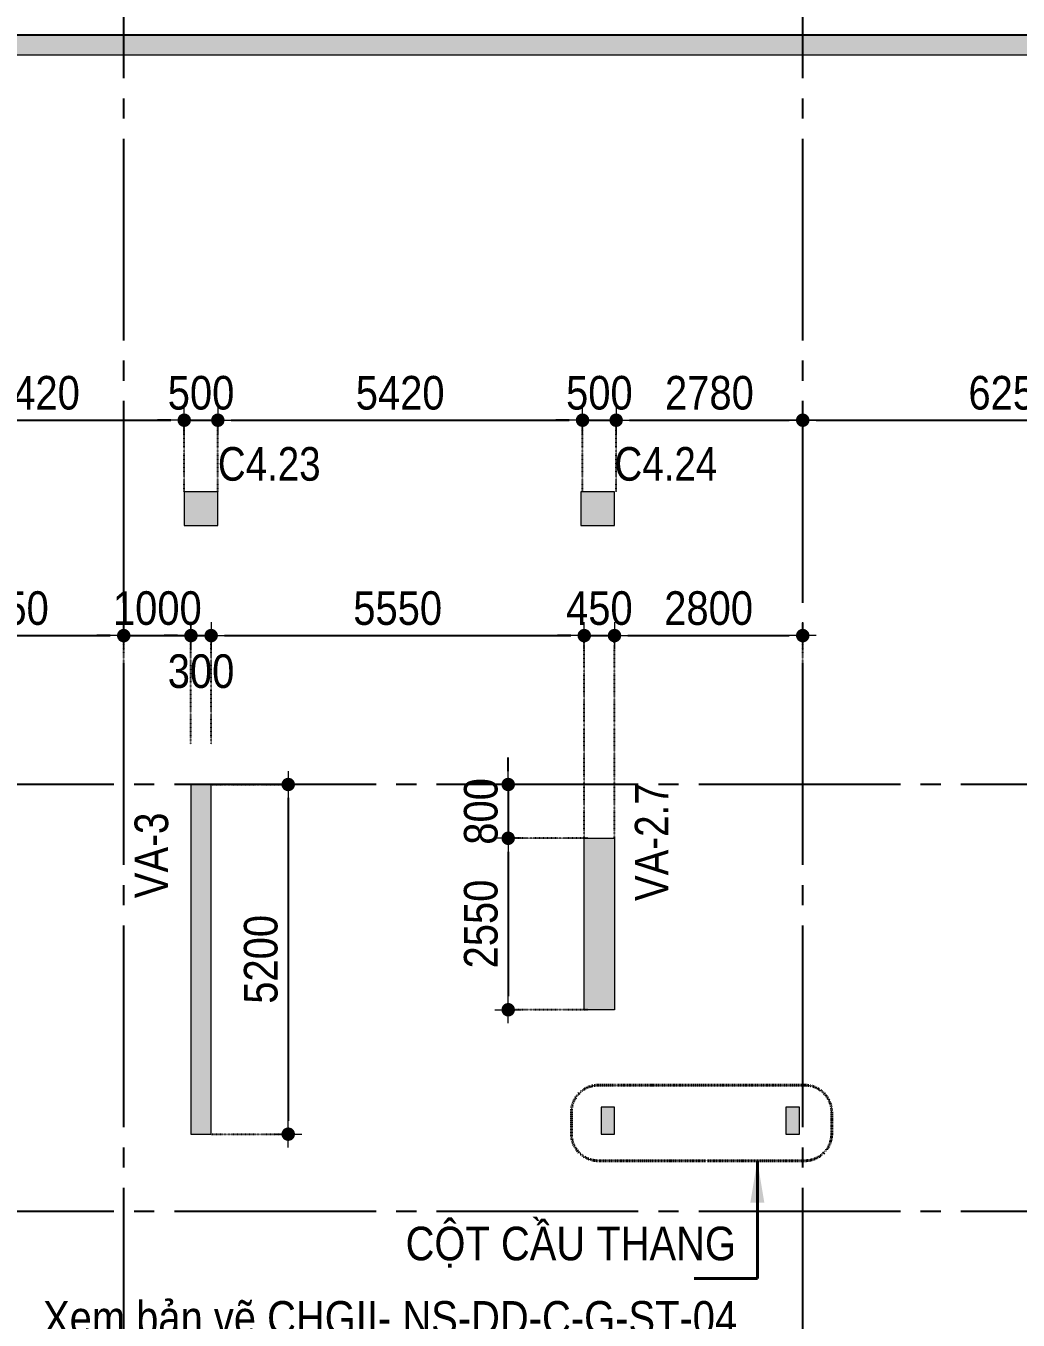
# Model space of a CAD drawing. Header units: millimetres. Extents: x -3973692 to -2843767, y 592734 to 838475.
# Drawn here: x -3705400 to -3690641, y 754266 to 773512 of the extents above; entities that cross this region are included whole.
import ezdxf
from ezdxf.enums import TextEntityAlignment as Align

# ---------------------------------------------------------------- set-up
doc = ezdxf.new("R2010")
doc.units = ezdxf.units.MM
doc.header["$MEASUREMENT"] = 0
doc.header["$PDMODE"] = 3
doc.header["$PDSIZE"] = -20
for name, pattern in [('CHG_XX_Cot_Ham 1$0$MB_Luoi truc$0$HTT Hidden 21', [3, 2, -1]), ('CHG_XX_Luoi truc$0$MB_Luoi truc$0$Center101', [13, 10, -1, 1, -1]), ('DIVIDE2', [15.875, 6.35, -3.175, 0, -3.175, 0, -3.175]), ('HIDDEN5', [2.8375, 1.25, -1.5875])]:
    doc.linetypes.add(name, pattern=pattern)
doc.layers.get('0').update_dxf_attribs({"lineweight": 9})
doc.layers.get('Defpoints').update_dxf_attribs({"color": 10, "lineweight": 0})
for name, color, linetype, lineweight in [("'S_General_Dim_1", 1, 'Continuous', 18), ("'S_General_Divide_3 Intermediate", 3, 'DIVIDE2', 40), ("'S_General_Text_2_Normal", 2, 'Continuous', 25), ('CHG_XX_Cot_Ham 1$0$Ap0302_PC', 150, 'Continuous', 9), ('CHG_XX_Cot_Ham 1$0$Ap0302_PC @ 1', 150, 'Continuous', 9), ('CHG_XX_Cot_Ham 1$0$Ap0302_PC @ 150 VP1', 150, 'Continuous', 9), ('CHG_XX_Cot_Ham 1$0$Ap0302_PC @ 150 VP2', 150, 'Continuous', 9), ('CHG_XX_Cot_Ham 1$0$Ap0302_PC @ 150 VP3', 150, 'Continuous', 9), ('CHG_XX_Cot_Ham 1$0$Ap0302_PC @ 150 VP4', 150, 'Continuous', 9), ('CHG_XX_Cot_Ham 1$0$Ap0302_PC @ 150 VP5', 150, 'Continuous', 9), ('CHG_XX_Cot_Ham 1$0$Ap0302_PC @ 150 VP6', 150, 'Continuous', 9), ('CHG_XX_Cot_Ham 1$0$Ap0302_PC @ 150 VP7', 150, 'Continuous', 9), ('CHG_XX_Cot_Ham 1$0$Ap0302_PC @ 150 VP8', 150, 'Continuous', 9), ('CHG_XX_Cot_Ham 1$0$Ap0302_PC @ 150 VP9', 150, 'Continuous', 9), ('CHG_XX_Cot_Ham 1$0$Ap0302_PC @ 150 VPModel', 150, 'Continuous', 9), ('CHG_XX_Cot_Ham 1$0$Ap0311_H', 8, 'Continuous', 15), ('CHG_XX_Cot_Ham 1$0$KTV', 47, 'Continuous', 9), ('CHG_XX_Cot_Ham 1$0$S_Concrete_Cont_2 Normal', 2, 'Continuous', 13), ('TEXT', 7, 'Continuous', 15)]:
    doc.layers.add(name, color=color, linetype=linetype, lineweight=lineweight)
for name, color, linetype in [('CHG_XX_Cot_Ham 1$0$MB_Cot ham$0$Concrete Line', 6, 'Continuous'), ('CHG_XX_Cot_Ham 1$0$mb_cot tang 1-3$0$Concrete Line', 6, 'Continuous'), ('CHG_XX_Luoi truc$0$Grid', 34, 'Continuous'), ('CHG_XX_Luoi truc$0$Grid Line', 251, 'CHG_XX_Luoi truc$0$MB_Luoi truc$0$Center101')]:
    doc.layers.add(name, color=color, linetype=linetype)
doc.styles.add('arial', font='arial.ttf', dxfattribs={"width": 0.85})
doc.styles.add('CHG_XX_Luoi truc$0$MB_Luoi truc$0$Grid A-F$0$VNI-HelveCB', font='')
doc.styles.add('TTP-HelCon', font='')
doc.styles.get('CHG_XX_Luoi truc$0$MB_Luoi truc$0$Grid A-F$0$VNI-HelveCB').set_extended_font_data('VNI-Helve-Condense', bold=True)
doc.styles.get('TTP-HelCon').set_extended_font_data('VNI-Helve-Condense')
doc.dimstyles.new('200', dxfattribs={"dimscale": 200, "dimtxt": 2.5, "dimasz": 1, "dimexe": 0, "dimexo": 0, "dimgap": 0.75, "dimtad": 1, "dimdec": 0, "dimrnd": 10, "dimzin": 9, "dimdsep": 46, "dimtxsty": 'arial', "dimblk1": 'DIMDOT', "dimblk2": 'DIMDOT', "dimsah": 1, "dimcen": 2, "dimdle": 3, "dimclre": 8, "dimclrt": 2, "dimadec": 0, "dimazin": 0, "dimtfac": 1, "dimtdec": 0, "dimtix": 1, "dimtmove": 2, "dimatfit": 3, "dimldrblk": 'DIMPIJL', "dimfxl": 1, "dimtvp": 1.8, "dimtolj": 1, "dimtzin": 0, "dimarcsym": 0})
doc.dimstyles.new('RHE_50', dxfattribs={"dimscale": 50, "dimtxt": 2.5, "dimasz": 1, "dimexe": 0, "dimexo": 0, "dimgap": 0.75, "dimtad": 1, "dimdec": 0, "dimzin": 9, "dimdsep": 46, "dimtxsty": 'arial', "dimblk1": 'DIMDOT', "dimblk2": 'DIMDOT', "dimsah": 1, "dimcen": 2, "dimdle": 3, "dimclre": 8, "dimclrt": 2, "dimadec": 0, "dimazin": 0, "dimtfac": 1, "dimtdec": 0, "dimtix": 1, "dimtmove": 2, "dimatfit": 3, "dimldrblk": 'DIMPIJL', "dimfxl": 1, "dimtvp": 1.8, "dimtolj": 1, "dimtzin": 0, "dimarcsym": 0})

# ---------------------------------------------------------------- blocks, each defined once
blk = doc.blocks.new('*U2841')
at = {"layer": 'CHG_XX_Luoi truc$0$Grid Line'}
blk.add_line((0, 0), (0, 608), dxfattribs=at)
at = {"layer": 'CHG_XX_Luoi truc$0$Grid', "lineweight": -2, "style": 'CHG_XX_Luoi truc$0$MB_Luoi truc$0$Grid A-F$0$VNI-HelveCB'}
for tag, p in [('GRIDSUB', (0, 617)), ('GRID', (0, -9))]:
    blk.add_attdef(tag, text='', height=5, dxfattribs=at).set_placement(p, align=Align.MIDDLE)
blk = doc.blocks.new('*U2843')
at = {"layer": 'CHG_XX_Luoi truc$0$Grid Line'}
blk.add_line((0, 0), (0, 438), dxfattribs=at)
at = {"layer": 'CHG_XX_Luoi truc$0$Grid', "lineweight": -2, "style": 'CHG_XX_Luoi truc$0$MB_Luoi truc$0$Grid A-F$0$VNI-HelveCB'}
for tag, p in [('GRIDSUB', (0, 447)), ('GRID', (0, -9))]:
    blk.add_attdef(tag, text='', height=5, dxfattribs=at).set_placement(p, align=Align.MIDDLE)
blk = doc.blocks.new('CHG_XX_Luoi truc')
at = {"layer": 'CHG_XX_Luoi truc$0$Grid', "xscale": 300, "yscale": 300, "zscale": 300}
for p in [(44550, -12747), (54650, -12747)]:
    blk.add_blockref('*U2841', p, dxfattribs=at)
at = {"layer": 'CHG_XX_Luoi truc$0$Grid', "xscale": 300.0000000000013, "yscale": 300.0000000000013, "zscale": 300.0000000000013, "rotation": 90}
for p in [(110703, 152250), (110703, 145900)]:
    blk.add_blockref('*U2843', p, dxfattribs=at)
blk = doc.blocks.new('*U3241')
at = {"layer": 'CHG_XX_Cot_Ham 1$0$Ap0302_PC @ 1'}
h = blk.add_hatch(color=256, dxfattribs=at)
h.dxf.hatch_style = 1
h.paths.add_polyline_path([(450, 0), (0, 0), (0, -2550), (450, -2550)])
at = {"layer": 'CHG_XX_Cot_Ham 1$0$Ap0302_PC @ 150 VP1'}
h = blk.add_hatch(color=256, dxfattribs=at)
h.dxf.hatch_style = 1
h.paths.add_polyline_path([(450, 0), (0, 0), (0, -2550), (450, -2550)])
at = {"layer": 'CHG_XX_Cot_Ham 1$0$Ap0302_PC @ 150 VP2'}
h = blk.add_hatch(color=256, dxfattribs=at)
h.dxf.hatch_style = 1
h.paths.add_polyline_path([(450, 0), (0, 0), (0, -2550), (450, -2550)])
at = {"layer": 'CHG_XX_Cot_Ham 1$0$Ap0302_PC @ 150 VP3'}
h = blk.add_hatch(color=256, dxfattribs=at)
h.dxf.hatch_style = 1
h.paths.add_polyline_path([(450, 0), (0, 0), (0, -2550), (450, -2550)])
at = {"layer": 'CHG_XX_Cot_Ham 1$0$Ap0302_PC @ 150 VP4'}
h = blk.add_hatch(color=256, dxfattribs=at)
h.dxf.hatch_style = 1
h.paths.add_polyline_path([(450, 0), (0, 0), (0, -2550), (450, -2550)])
at = {"layer": 'CHG_XX_Cot_Ham 1$0$Ap0302_PC @ 150 VP5'}
h = blk.add_hatch(color=256, dxfattribs=at)
h.dxf.hatch_style = 1
h.paths.add_polyline_path([(450, 0), (0, 0), (0, -2550), (450, -2550)])
at = {"layer": 'CHG_XX_Cot_Ham 1$0$Ap0302_PC @ 150 VP6'}
h = blk.add_hatch(color=256, dxfattribs=at)
h.dxf.hatch_style = 1
h.paths.add_polyline_path([(450, 0), (0, 0), (0, -2550), (450, -2550)])
at = {"layer": 'CHG_XX_Cot_Ham 1$0$Ap0302_PC @ 150 VP7'}
h = blk.add_hatch(color=256, dxfattribs=at)
h.dxf.hatch_style = 1
h.paths.add_polyline_path([(450, 0), (0, 0), (0, -2550), (450, -2550)])
at = {"layer": 'CHG_XX_Cot_Ham 1$0$Ap0302_PC @ 150 VP8'}
h = blk.add_hatch(color=256, dxfattribs=at)
h.dxf.hatch_style = 1
h.paths.add_polyline_path([(450, 0), (0, 0), (0, -2550), (450, -2550)])
at = {"layer": 'CHG_XX_Cot_Ham 1$0$Ap0302_PC @ 150 VP9'}
h = blk.add_hatch(color=256, dxfattribs=at)
h.dxf.hatch_style = 1
h.paths.add_polyline_path([(450, 0), (0, 0), (0, -2550), (450, -2550)])
at = {"layer": 'CHG_XX_Cot_Ham 1$0$Ap0302_PC @ 150 VPModel'}
h = blk.add_hatch(color=256, dxfattribs=at)
h.dxf.hatch_style = 1
h.paths.add_polyline_path([(450, 0), (0, 0), (0, -2550), (450, -2550)])
blk = doc.blocks.new('CHG_XX_Cot_Ham 1$0$Block A_C450x2250')
at = {"layer": 'CHG_XX_Cot_Ham 1$0$Ap0302_PC'}
blk.add_lwpolyline([(450, -2550), (0, -2550), (0, 0), (450, 0)], close=True, dxfattribs=at)
blk.add_blockref('*U3241', (0, 0), dxfattribs=at)
blk = doc.blocks.new('CHG_XX_Cot_Ham 1$0$Block A_C5200x300')
at = {"layer": 'CHG_XX_Cot_Ham 1$0$Ap0302_PC'}
h = blk.add_hatch(color=13, dxfattribs=at)
h.dxf.hatch_style = 1
h.paths.add_polyline_path([(300, 0), (0, 0), (0, -5200), (300, -5200)])
blk.add_lwpolyline([(300, 0), (0, 0), (0, -5200), (300, -5200)], close=True, dxfattribs=at)
blk = doc.blocks.new('*U3243')
at = {"layer": 'CHG_XX_Cot_Ham 1$0$Ap0302_PC @ 1'}
h = blk.add_hatch(color=3, dxfattribs=at)
h.dxf.hatch_style = 1
h.paths.add_polyline_path([(-250, -250), (-250, 250), (250, 250), (250, -250)])
at = {"layer": 'CHG_XX_Cot_Ham 1$0$Ap0302_PC @ 150 VP1'}
h = blk.add_hatch(color=3, dxfattribs=at)
h.dxf.hatch_style = 1
h.paths.add_polyline_path([(-250, -250), (-250, 250), (250, 250), (250, -250)])
at = {"layer": 'CHG_XX_Cot_Ham 1$0$Ap0302_PC @ 150 VP2'}
h = blk.add_hatch(color=3, dxfattribs=at)
h.dxf.hatch_style = 1
h.paths.add_polyline_path([(-250, -250), (-250, 250), (250, 250), (250, -250)])
at = {"layer": 'CHG_XX_Cot_Ham 1$0$Ap0302_PC @ 150 VP3'}
h = blk.add_hatch(color=3, dxfattribs=at)
h.dxf.hatch_style = 1
h.paths.add_polyline_path([(-250, -250), (-250, 250), (250, 250), (250, -250)])
at = {"layer": 'CHG_XX_Cot_Ham 1$0$Ap0302_PC @ 150 VP4'}
h = blk.add_hatch(color=3, dxfattribs=at)
h.dxf.hatch_style = 1
h.paths.add_polyline_path([(-250, -250), (-250, 250), (250, 250), (250, -250)])
at = {"layer": 'CHG_XX_Cot_Ham 1$0$Ap0302_PC @ 150 VP5'}
h = blk.add_hatch(color=3, dxfattribs=at)
h.dxf.hatch_style = 1
h.paths.add_polyline_path([(-250, -250), (-250, 250), (250, 250), (250, -250)])
at = {"layer": 'CHG_XX_Cot_Ham 1$0$Ap0302_PC @ 150 VP6'}
h = blk.add_hatch(color=3, dxfattribs=at)
h.dxf.hatch_style = 1
h.paths.add_polyline_path([(-250, -250), (-250, 250), (250, 250), (250, -250)])
at = {"layer": 'CHG_XX_Cot_Ham 1$0$Ap0302_PC @ 150 VP7'}
h = blk.add_hatch(color=3, dxfattribs=at)
h.dxf.hatch_style = 1
h.paths.add_polyline_path([(-250, -250), (-250, 250), (250, 250), (250, -250)])
at = {"layer": 'CHG_XX_Cot_Ham 1$0$Ap0302_PC @ 150 VP8'}
h = blk.add_hatch(color=3, dxfattribs=at)
h.dxf.hatch_style = 1
h.paths.add_polyline_path([(-250, -250), (-250, 250), (250, 250), (250, -250)])
at = {"layer": 'CHG_XX_Cot_Ham 1$0$Ap0302_PC @ 150 VP9'}
h = blk.add_hatch(color=3, dxfattribs=at)
h.dxf.hatch_style = 1
h.paths.add_polyline_path([(-250, -250), (-250, 250), (250, 250), (250, -250)])
at = {"layer": 'CHG_XX_Cot_Ham 1$0$Ap0302_PC @ 150 VPModel'}
h = blk.add_hatch(color=3, dxfattribs=at)
h.dxf.hatch_style = 1
h.paths.add_polyline_path([(-250, -250), (-250, 250), (250, 250), (250, -250)])
blk = doc.blocks.new('CHG_XX_Cot_Ham 1$0$500x500')
at = {"layer": 'CHG_XX_Cot_Ham 1$0$Ap0302_PC'}
blk.add_lwpolyline([(250, -250), (250, 250), (-250, 250), (-250, -250)], close=True, dxfattribs=at)
blk.add_blockref('*U3243', (0, 0), dxfattribs=at)
blk = doc.blocks.new('CHG_XX_Cot_Ham 1')
at = {"layer": 'CHG_XX_Cot_Ham 1$0$Ap0311_H'}
h = blk.add_hatch(color=256, dxfattribs=at)
h.dxf.hatch_style = 1
h.paths.add_polyline_path([(99639.2, 163400), (-10900, 163400), (-10900, 85450), (-300, 85450), (-300, 84050), (32350, 84050), (32350, -9000), (103575.5, -9000), (106050, -6022), (106050, 158254.3)])
h.paths.add_polyline_path([(99533.7, 163100), (105750, 158110.4), (105750, 90450), (105650, 90450), (105650, 90450), (105750, 90450), (105750, 13850), (105750, 13825.9), (105750, -5913.6), (103434.7, -8700), (93600, -8700), (32650, -8700), (32650, 84350), (0, 84350), (0, 85750), (-10600, 85750), (-10600, 163100), (93600, 163100)], flags=16)
at = {"layer": 'CHG_XX_Cot_Ham 1$0$KTV'}
h = blk.add_hatch(color=256, dxfattribs=at)
h.dxf.hatch_style = 1
h.paths.add_polyline_path([(51650, 147050), (51850, 147050), (51850, 147450), (51650, 147450)])
h = blk.add_hatch(color=256, dxfattribs=at)
h.dxf.hatch_style = 1
h.paths.add_polyline_path([(54400, 147050), (54600, 147050), (54600, 147450), (54400, 147450)])
at = {"layer": 'CHG_XX_Cot_Ham 1$0$Ap0302_PC'}
blk.add_lwpolyline([(32350, 84050), (-300, 84050), (-300, 85450), (-10900, 85450), (-10900, 163400), (99639.2, 163400), (106050, 158254.3), (106050, -6022), (103575.5, -9000), (32350, -9000)], close=True, dxfattribs=at)
blk.add_lwpolyline([(105750, 90444), (105750, -5913.6), (103434.7, -8700), (32650, -8700), (32650, 84350), (0, 84350), (0, 85750), (-10600, 85750), (-10600, 163100), (99533.7, 163100), (105750, 158110.4), (105750, 127475.9)], dxfattribs=at)
at = {"layer": 'CHG_XX_Cot_Ham 1$0$KTV'}
for points in [[(51650, 147050), (51850, 147050), (51850, 147450), (51650, 147450)], [(54400, 147050), (54600, 147050), (54600, 147450), (54400, 147450)]]:
    blk.add_lwpolyline(points, close=True, dxfattribs=at)
at = {"layer": 'CHG_XX_Cot_Ham 1$0$MB_Cot ham$0$Concrete Line', "linetype": 'CHG_XX_Cot_Ham 1$0$MB_Luoi truc$0$HTT Hidden 21'}
blk.add_lwpolyline([(99639.2, 163400), (106050, 158254.3), (106050, -6022), (103575.5, -9000), (32350, -9000), (32350, 84050), (-300, 84050), (-300, 85450), (-10900, 85450), (-10900, 163400)], close=True, dxfattribs=at)
at = {"layer": 'CHG_XX_Cot_Ham 1$0$Ap0302_PC'}
for name, p in [('CHG_XX_Cot_Ham 1$0$Block A_C5200x300', (45550, 152250)), ('CHG_XX_Cot_Ham 1$0$Block A_C450x2250', (51400, 151450))]:
    blk.add_blockref(name, p, dxfattribs=at)
at = {"layer": 'CHG_XX_Cot_Ham 1$0$mb_cot tang 1-3$0$Concrete Line'}
blk.add_blockref('CHG_XX_Luoi truc', (0, 0), dxfattribs=at)
at = {"layer": 'CHG_XX_Cot_Ham 1$0$S_Concrete_Cont_2 Normal'}
for p in [(45700, 156350), (51600, 156350)]:
    blk.add_blockref('CHG_XX_Cot_Ham 1$0$500x500', p, dxfattribs=at)
blk = doc.blocks.new('a')
at = {"layer": 'TEXT', "color": 3, "style": 'TTP-HelCon'}
for s, p in [('VA-2.7', (52653, -1733)), ('VA-3', (45211, -1691))]:
    blk.add_text(s, height=500, rotation=90, dxfattribs=at).set_placement(p)
blk = doc.blocks.new('DIMDOT')
for p, q in [((0, -1), (0, 1)), ((1, 0), (-1, 0))]:
    blk.add_line(p, q)
at = {"const_width": 0.5}
blk.add_lwpolyline([(-0.25, 0, 1), (0.25, 0, 1)], format="xyb", close=True, dxfattribs=at)
blk = doc.blocks.new('*D1188')
at = {"layer": "'S_General_Dim_1", "color": 8, "linetype": 'HIDDEN5', "lineweight": -2, "transparency": 16777216}
for p, q in [((-3707495, 762231), (-3707495, 764445)), ((-3703945, 762831), (-3703945, 764445))]:
    blk.add_line(p, q, dxfattribs=at)
at = {"layer": "'S_General_Dim_1", "color": 0, "lineweight": -2, "transparency": 16777216}
blk.add_line((-3707295, 764445), (-3704145, 764445), dxfattribs=at)
at = {"layer": 'Defpoints', "color": 0, "transparency": 16777216}
for p in [(-3703945, 764445), (-3703945, 762831), (-3707495, 762231)]:
    blk.add_point(p, dxfattribs=at)
at = {"layer": "'S_General_Dim_1", "color": 0, "lineweight": -2, "transparency": 16777216, "xscale": 200, "yscale": 200, "zscale": 200, "rotation": 180}
blk.add_blockref('DIMDOT', (-3707495, 764445), dxfattribs=at)
at = {"layer": "'S_General_Dim_1", "color": 0, "lineweight": -2, "transparency": 16777216, "xscale": 200, "yscale": 200, "zscale": 200}
blk.add_blockref('DIMDOT', (-3703945, 764445), dxfattribs=at)
at = {"layer": "'S_General_Dim_1", "color": 2, "transparency": 16777216, "insert": (-3705720, 764851), "char_height": 500, "attachment_point": 5, "style": 'arial'}
blk.add_mtext('\\A1;3550', dxfattribs=at)
blk = doc.blocks.new('DIMPIJL')
at = {"linetype": 'ByBlock'}
blk.add_solid([(-2.5, 0.417), (-2.5, -0.417), (0, 0)], dxfattribs=at)
blk = doc.blocks.new('*D1189')
at = {"layer": "'S_General_Dim_1", "color": 0, "lineweight": -2, "transparency": 16777216}
for p, q in [((-3704145, 764445), (-3704345, 764445)), ((-3703945, 764445), (-3702945, 764445)), ((-3702745, 764445), (-3702545, 764445))]:
    blk.add_line(p, q, dxfattribs=at)
at = {"layer": "'S_General_Dim_1", "color": 8, "linetype": 'HIDDEN5', "lineweight": -2, "transparency": 16777216}
for p, q in [((-3703945, 762831), (-3703945, 764445)), ((-3702945, 762831), (-3702945, 764445))]:
    blk.add_line(p, q, dxfattribs=at)
at = {"layer": 'Defpoints', "color": 0, "transparency": 16777216}
for p in [(-3702945, 764445), (-3703945, 762831), (-3702945, 762831)]:
    blk.add_point(p, dxfattribs=at)
at = {"layer": "'S_General_Dim_1", "color": 0, "lineweight": -2, "transparency": 16777216, "xscale": 200, "yscale": 200, "zscale": 200}
blk.add_blockref('DIMDOT', (-3703945, 764445), dxfattribs=at)
at = {"layer": "'S_General_Dim_1", "color": 0, "lineweight": -2, "transparency": 16777216, "xscale": 200, "yscale": 200, "zscale": 200, "rotation": 180}
blk.add_blockref('DIMDOT', (-3702945, 764445), dxfattribs=at)
at = {"layer": "'S_General_Dim_1", "color": 2, "transparency": 16777216, "insert": (-3703445, 764851), "char_height": 500, "attachment_point": 5, "style": 'arial'}
blk.add_mtext('\\A1;1000', dxfattribs=at)
blk = doc.blocks.new('*D1190')
at = {"layer": "'S_General_Dim_1", "color": 0, "lineweight": -2, "transparency": 16777216}
for p, q in [((-3703145, 764445), (-3703345, 764445)), ((-3702945, 764445), (-3702645, 764445)), ((-3702445, 764445), (-3702245, 764445))]:
    blk.add_line(p, q, dxfattribs=at)
at = {"layer": "'S_General_Dim_1", "color": 8, "linetype": 'HIDDEN5', "lineweight": -2, "transparency": 16777216}
for p, q in [((-3702945, 762831), (-3702945, 764445)), ((-3702645, 762831), (-3702645, 764445))]:
    blk.add_line(p, q, dxfattribs=at)
at = {"layer": 'Defpoints', "color": 0, "transparency": 16777216}
for p in [(-3702645, 764445), (-3702945, 762831), (-3702645, 762831)]:
    blk.add_point(p, dxfattribs=at)
at = {"layer": "'S_General_Dim_1", "color": 0, "lineweight": -2, "transparency": 16777216, "xscale": 200, "yscale": 200, "zscale": 200}
blk.add_blockref('DIMDOT', (-3702945, 764445), dxfattribs=at)
at = {"layer": "'S_General_Dim_1", "color": 0, "lineweight": -2, "transparency": 16777216, "xscale": 200, "yscale": 200, "zscale": 200, "rotation": 180}
blk.add_blockref('DIMDOT', (-3702645, 764445), dxfattribs=at)
at = {"layer": "'S_General_Dim_1", "color": 2, "transparency": 16777216, "insert": (-3702795, 763913), "char_height": 500, "attachment_point": 5, "style": 'arial'}
blk.add_mtext('\\A1;300', dxfattribs=at)
blk = doc.blocks.new('*D1191')
at = {"layer": "'S_General_Dim_1", "color": 8, "linetype": 'HIDDEN5', "lineweight": -2, "transparency": 16777216}
for p, q in [((-3702645, 762831), (-3702645, 764445)), ((-3697095, 761431), (-3697095, 764445))]:
    blk.add_line(p, q, dxfattribs=at)
at = {"layer": "'S_General_Dim_1", "color": 0, "lineweight": -2, "transparency": 16777216}
blk.add_line((-3702445, 764445), (-3697295, 764445), dxfattribs=at)
at = {"layer": 'Defpoints', "color": 0, "transparency": 16777216}
for p in [(-3697095, 764445), (-3702645, 762831), (-3697095, 761431)]:
    blk.add_point(p, dxfattribs=at)
at = {"layer": "'S_General_Dim_1", "color": 0, "lineweight": -2, "transparency": 16777216, "xscale": 200, "yscale": 200, "zscale": 200, "rotation": 180}
blk.add_blockref('DIMDOT', (-3702645, 764445), dxfattribs=at)
at = {"layer": "'S_General_Dim_1", "color": 0, "lineweight": -2, "transparency": 16777216, "xscale": 200, "yscale": 200, "zscale": 200}
blk.add_blockref('DIMDOT', (-3697095, 764445), dxfattribs=at)
at = {"layer": "'S_General_Dim_1", "color": 2, "transparency": 16777216, "insert": (-3699870, 764851), "char_height": 500, "attachment_point": 5, "style": 'arial'}
blk.add_mtext('\\A1;5550', dxfattribs=at)
blk = doc.blocks.new('*D1192')
at = {"layer": "'S_General_Dim_1", "color": 0, "lineweight": -2, "transparency": 16777216}
for p, q in [((-3697295, 764445), (-3697495, 764445)), ((-3697095, 764445), (-3696645, 764445)), ((-3696445, 764445), (-3696245, 764445))]:
    blk.add_line(p, q, dxfattribs=at)
at = {"layer": "'S_General_Dim_1", "color": 8, "linetype": 'HIDDEN5', "lineweight": -2, "transparency": 16777216}
for p, q in [((-3697095, 761431), (-3697095, 764445)), ((-3696645, 761431), (-3696645, 764445))]:
    blk.add_line(p, q, dxfattribs=at)
at = {"layer": 'Defpoints', "color": 0, "transparency": 16777216}
for p in [(-3696645, 764445), (-3697095, 761431), (-3696645, 761431)]:
    blk.add_point(p, dxfattribs=at)
at = {"layer": "'S_General_Dim_1", "color": 0, "lineweight": -2, "transparency": 16777216, "xscale": 200, "yscale": 200, "zscale": 200}
blk.add_blockref('DIMDOT', (-3697095, 764445), dxfattribs=at)
at = {"layer": "'S_General_Dim_1", "color": 0, "lineweight": -2, "transparency": 16777216, "xscale": 200, "yscale": 200, "zscale": 200, "rotation": 180}
blk.add_blockref('DIMDOT', (-3696645, 764445), dxfattribs=at)
at = {"layer": "'S_General_Dim_1", "color": 2, "transparency": 16777216, "insert": (-3696870, 764851), "char_height": 500, "attachment_point": 5, "style": 'arial'}
blk.add_mtext('\\A1;450', dxfattribs=at)
blk = doc.blocks.new('*D1193')
at = {"layer": "'S_General_Dim_1", "color": 8, "linetype": 'HIDDEN5', "lineweight": -2, "transparency": 16777216}
for p, q in [((-3696645, 761431), (-3696645, 764445)), ((-3693845, 762831), (-3693845, 764445))]:
    blk.add_line(p, q, dxfattribs=at)
at = {"layer": "'S_General_Dim_1", "color": 0, "lineweight": -2, "transparency": 16777216}
blk.add_line((-3696445, 764445), (-3694045, 764445), dxfattribs=at)
at = {"layer": 'Defpoints', "color": 0, "transparency": 16777216}
for p in [(-3693845, 764445), (-3693845, 762831), (-3696645, 761431)]:
    blk.add_point(p, dxfattribs=at)
at = {"layer": "'S_General_Dim_1", "color": 0, "lineweight": -2, "transparency": 16777216, "xscale": 200, "yscale": 200, "zscale": 200, "rotation": 180}
blk.add_blockref('DIMDOT', (-3696645, 764445), dxfattribs=at)
at = {"layer": "'S_General_Dim_1", "color": 0, "lineweight": -2, "transparency": 16777216, "xscale": 200, "yscale": 200, "zscale": 200}
blk.add_blockref('DIMDOT', (-3693845, 764445), dxfattribs=at)
at = {"layer": "'S_General_Dim_1", "color": 2, "transparency": 16777216, "insert": (-3695245, 764851), "char_height": 500, "attachment_point": 5, "style": 'arial'}
blk.add_mtext('\\A1;2800', dxfattribs=at)
blk = doc.blocks.new('*D1195')
at = {"layer": "'S_General_Dim_1", "color": 8, "linetype": 'HIDDEN5', "lineweight": -2, "transparency": 16777216}
for p, q in [((-3702645, 762231), (-3701498, 762231)), ((-3702645, 757031), (-3701498, 757031))]:
    blk.add_line(p, q, dxfattribs=at)
at = {"layer": "'S_General_Dim_1", "color": 0, "lineweight": -2, "transparency": 16777216}
blk.add_line((-3701498, 762031), (-3701498, 757231), dxfattribs=at)
at = {"layer": 'Defpoints', "color": 0, "transparency": 16777216}
for p in [(-3702645, 762231), (-3702645, 757031), (-3701498, 757031)]:
    blk.add_point(p, dxfattribs=at)
at = {"layer": "'S_General_Dim_1", "color": 0, "lineweight": -2, "transparency": 16777216, "xscale": 200, "yscale": 200, "zscale": 200}
for p, rotation in [((-3701498, 762231), 90), ((-3701498, 757031), 270)]:
    blk.add_blockref('DIMDOT', p, dxfattribs=dict(at, rotation=rotation))
at = {"layer": "'S_General_Dim_1", "color": 2, "transparency": 16777216, "insert": (-3701904, 759631), "char_height": 500, "attachment_point": 5, "rotation": 90, "style": 'arial'}
blk.add_mtext('\\A1;5200', dxfattribs=at)
blk = doc.blocks.new('*D1211')
at = {"layer": "'S_General_Dim_1", "color": 0, "lineweight": -2, "transparency": 16777216}
for p, q in [((-3698226, 762431), (-3698226, 762631)), ((-3698226, 762231), (-3698226, 761431)), ((-3698226, 761231), (-3698226, 761031))]:
    blk.add_line(p, q, dxfattribs=at)
at = {"layer": "'S_General_Dim_1", "color": 8, "linetype": 'HIDDEN5', "lineweight": -2, "transparency": 16777216}
for p, q in [((-3697257, 762231), (-3698226, 762231)), ((-3697045, 761431), (-3698226, 761431))]:
    blk.add_line(p, q, dxfattribs=at)
at = {"layer": 'Defpoints', "color": 0, "transparency": 16777216}
for p in [(-3697257, 762231), (-3698226, 761431), (-3697045, 761431)]:
    blk.add_point(p, dxfattribs=at)
at = {"layer": "'S_General_Dim_1", "color": 0, "lineweight": -2, "transparency": 16777216, "xscale": 200, "yscale": 200, "zscale": 200}
for p, rotation in [((-3698226, 762231), 270), ((-3698226, 761431), 90)]:
    blk.add_blockref('DIMDOT', p, dxfattribs=dict(at, rotation=rotation))
at = {"layer": "'S_General_Dim_1", "color": 2, "transparency": 16777216, "insert": (-3698631, 761831), "char_height": 500, "attachment_point": 5, "rotation": 90, "style": 'arial'}
blk.add_mtext('\\A1;800', dxfattribs=at)
blk = doc.blocks.new('*D1212')
at = {"layer": "'S_General_Dim_1", "color": 8, "linetype": 'HIDDEN5', "lineweight": -2, "transparency": 16777216}
for p, q in [((-3697045, 761431), (-3698226, 761431)), ((-3697045, 758881), (-3698226, 758881))]:
    blk.add_line(p, q, dxfattribs=at)
at = {"layer": "'S_General_Dim_1", "color": 0, "lineweight": -2, "transparency": 16777216}
blk.add_line((-3698226, 761231), (-3698226, 759081), dxfattribs=at)
at = {"layer": 'Defpoints', "color": 0, "transparency": 16777216}
for p in [(-3697045, 761431), (-3698226, 758881), (-3697045, 758881)]:
    blk.add_point(p, dxfattribs=at)
at = {"layer": "'S_General_Dim_1", "color": 0, "lineweight": -2, "transparency": 16777216, "xscale": 200, "yscale": 200, "zscale": 200}
for p, rotation in [((-3698226, 761431), 90), ((-3698226, 758881), 270)]:
    blk.add_blockref('DIMDOT', p, dxfattribs=dict(at, rotation=rotation))
at = {"layer": "'S_General_Dim_1", "color": 2, "transparency": 16777216, "insert": (-3698631, 760156), "char_height": 500, "attachment_point": 5, "rotation": 90, "style": 'arial'}
blk.add_mtext('\\A1;2550', dxfattribs=at)
blk = doc.blocks.new('PODIUM')
at = {"layer": 'TEXT', "color": 6, "style": 'TTP-HelCon'}
for s, p in [('C4.23', (-31496, 90623)), ('C4.24', (-25596, 90623))]:
    blk.add_text(s, height=500, dxfattribs=at).set_placement(p)
blk = doc.blocks.new('*D2693')
at = {"layer": "'S_General_Dim_1", "color": 8, "linetype": 'HIDDEN5', "lineweight": -2, "transparency": 16777216}
for p, q in [((-3707470, 766581), (-3707470, 767648)), ((-3703045, 766581), (-3703045, 767648))]:
    blk.add_line(p, q, dxfattribs=at)
at = {"layer": "'S_General_Dim_1", "color": 0, "lineweight": -2, "transparency": 16777216}
blk.add_line((-3707270, 767648), (-3703245, 767648), dxfattribs=at)
at = {"layer": 'Defpoints', "color": 0, "transparency": 16777216}
for p in [(-3703045, 767648), (-3707470, 766581), (-3703045, 766581)]:
    blk.add_point(p, dxfattribs=at)
at = {"layer": "'S_General_Dim_1", "color": 0, "lineweight": -2, "transparency": 16777216, "xscale": 200, "yscale": 200, "zscale": 200, "rotation": 180}
blk.add_blockref('DIMDOT', (-3707470, 767648), dxfattribs=at)
at = {"layer": "'S_General_Dim_1", "color": 0, "lineweight": -2, "transparency": 16777216, "xscale": 200, "yscale": 200, "zscale": 200}
blk.add_blockref('DIMDOT', (-3703045, 767648), dxfattribs=at)
at = {"layer": "'S_General_Dim_1", "color": 2, "transparency": 16777216, "insert": (-3705258, 768053), "char_height": 500, "attachment_point": 5, "style": 'arial'}
blk.add_mtext('\\A1;4420', dxfattribs=at)
blk = doc.blocks.new('*D2694')
at = {"layer": "'S_General_Dim_1", "color": 0, "lineweight": -2, "transparency": 16777216}
for p, q in [((-3703245, 767648), (-3703445, 767648)), ((-3703045, 767648), (-3702545, 767648)), ((-3702345, 767648), (-3702145, 767648))]:
    blk.add_line(p, q, dxfattribs=at)
at = {"layer": "'S_General_Dim_1", "color": 8, "linetype": 'HIDDEN5', "lineweight": -2, "transparency": 16777216}
for p, q in [((-3703045, 766581), (-3703045, 767648)), ((-3702545, 766581), (-3702545, 767648))]:
    blk.add_line(p, q, dxfattribs=at)
at = {"layer": 'Defpoints', "color": 0, "transparency": 16777216}
for p in [(-3702545, 767648), (-3703045, 766581), (-3702545, 766581)]:
    blk.add_point(p, dxfattribs=at)
at = {"layer": "'S_General_Dim_1", "color": 0, "lineweight": -2, "transparency": 16777216, "xscale": 200, "yscale": 200, "zscale": 200}
blk.add_blockref('DIMDOT', (-3703045, 767648), dxfattribs=at)
at = {"layer": "'S_General_Dim_1", "color": 0, "lineweight": -2, "transparency": 16777216, "xscale": 200, "yscale": 200, "zscale": 200, "rotation": 180}
blk.add_blockref('DIMDOT', (-3702545, 767648), dxfattribs=at)
at = {"layer": "'S_General_Dim_1", "color": 2, "transparency": 16777216, "insert": (-3702795, 768053), "char_height": 500, "attachment_point": 5, "style": 'arial'}
blk.add_mtext('\\A1;500', dxfattribs=at)
blk = doc.blocks.new('*D2695')
at = {"layer": "'S_General_Dim_1", "color": 8, "linetype": 'HIDDEN5', "lineweight": -2, "transparency": 16777216}
for p, q in [((-3702545, 766581), (-3702545, 767648)), ((-3697120, 766581), (-3697120, 767648))]:
    blk.add_line(p, q, dxfattribs=at)
at = {"layer": "'S_General_Dim_1", "color": 0, "lineweight": -2, "transparency": 16777216}
blk.add_line((-3702345, 767648), (-3697320, 767648), dxfattribs=at)
at = {"layer": 'Defpoints', "color": 0, "transparency": 16777216}
for p in [(-3697120, 767648), (-3702545, 766581), (-3697120, 766581)]:
    blk.add_point(p, dxfattribs=at)
at = {"layer": "'S_General_Dim_1", "color": 0, "lineweight": -2, "transparency": 16777216, "xscale": 200, "yscale": 200, "zscale": 200, "rotation": 180}
blk.add_blockref('DIMDOT', (-3702545, 767648), dxfattribs=at)
at = {"layer": "'S_General_Dim_1", "color": 0, "lineweight": -2, "transparency": 16777216, "xscale": 200, "yscale": 200, "zscale": 200}
blk.add_blockref('DIMDOT', (-3697120, 767648), dxfattribs=at)
at = {"layer": "'S_General_Dim_1", "color": 2, "transparency": 16777216, "insert": (-3699833, 768053), "char_height": 500, "attachment_point": 5, "style": 'arial'}
blk.add_mtext('\\A1;5420', dxfattribs=at)
blk = doc.blocks.new('*D2696')
at = {"layer": "'S_General_Dim_1", "color": 0, "lineweight": -2, "transparency": 16777216}
for p, q in [((-3697320, 767648), (-3697520, 767648)), ((-3697120, 767648), (-3696620, 767648)), ((-3696420, 767648), (-3696220, 767648))]:
    blk.add_line(p, q, dxfattribs=at)
at = {"layer": "'S_General_Dim_1", "color": 8, "linetype": 'HIDDEN5', "lineweight": -2, "transparency": 16777216}
for p, q in [((-3697120, 766581), (-3697120, 767648)), ((-3696620, 766581), (-3696620, 767648))]:
    blk.add_line(p, q, dxfattribs=at)
at = {"layer": 'Defpoints', "color": 0, "transparency": 16777216}
for p in [(-3696620, 767648), (-3697120, 766581), (-3696620, 766581)]:
    blk.add_point(p, dxfattribs=at)
at = {"layer": "'S_General_Dim_1", "color": 0, "lineweight": -2, "transparency": 16777216, "xscale": 200, "yscale": 200, "zscale": 200}
blk.add_blockref('DIMDOT', (-3697120, 767648), dxfattribs=at)
at = {"layer": "'S_General_Dim_1", "color": 0, "lineweight": -2, "transparency": 16777216, "xscale": 200, "yscale": 200, "zscale": 200, "rotation": 180}
blk.add_blockref('DIMDOT', (-3696620, 767648), dxfattribs=at)
at = {"layer": "'S_General_Dim_1", "color": 2, "transparency": 16777216, "insert": (-3696870, 768053), "char_height": 500, "attachment_point": 5, "style": 'arial'}
blk.add_mtext('\\A1;500', dxfattribs=at)
blk = doc.blocks.new('*D2697')
at = {"layer": "'S_General_Dim_1", "color": 8, "linetype": 'HIDDEN5', "lineweight": -2, "transparency": 16777216}
for p, q in [((-3696620, 766581), (-3696620, 767648)), ((-3693845, 766581), (-3693845, 767648))]:
    blk.add_line(p, q, dxfattribs=at)
at = {"layer": "'S_General_Dim_1", "color": 0, "lineweight": -2, "transparency": 16777216}
blk.add_line((-3696420, 767648), (-3694045, 767648), dxfattribs=at)
at = {"layer": 'Defpoints', "color": 0, "transparency": 16777216}
for p in [(-3693845, 767648), (-3696620, 766581), (-3693845, 766581)]:
    blk.add_point(p, dxfattribs=at)
at = {"layer": "'S_General_Dim_1", "color": 0, "lineweight": -2, "transparency": 16777216, "xscale": 200, "yscale": 200, "zscale": 200, "rotation": 180}
blk.add_blockref('DIMDOT', (-3696620, 767648), dxfattribs=at)
at = {"layer": "'S_General_Dim_1", "color": 0, "lineweight": -2, "transparency": 16777216, "xscale": 200, "yscale": 200, "zscale": 200}
blk.add_blockref('DIMDOT', (-3693845, 767648), dxfattribs=at)
at = {"layer": "'S_General_Dim_1", "color": 2, "transparency": 16777216, "insert": (-3695233, 768053), "char_height": 500, "attachment_point": 5, "style": 'arial'}
blk.add_mtext('\\A1;2780', dxfattribs=at)
blk = doc.blocks.new('*D2698')
at = {"layer": "'S_General_Dim_1", "color": 8, "linetype": 'HIDDEN5', "lineweight": -2, "transparency": 16777216}
for p, q in [((-3693845, 766581), (-3693845, 767648)), ((-3687595, 766581), (-3687595, 767648))]:
    blk.add_line(p, q, dxfattribs=at)
at = {"layer": "'S_General_Dim_1", "color": 0, "lineweight": -2, "transparency": 16777216}
blk.add_line((-3693645, 767648), (-3687795, 767648), dxfattribs=at)
at = {"layer": 'Defpoints', "color": 0, "transparency": 16777216}
for p in [(-3687595, 767648), (-3693845, 766581), (-3687595, 766581)]:
    blk.add_point(p, dxfattribs=at)
at = {"layer": "'S_General_Dim_1", "color": 0, "lineweight": -2, "transparency": 16777216, "xscale": 200, "yscale": 200, "zscale": 200, "rotation": 180}
blk.add_blockref('DIMDOT', (-3693845, 767648), dxfattribs=at)
at = {"layer": "'S_General_Dim_1", "color": 0, "lineweight": -2, "transparency": 16777216, "xscale": 200, "yscale": 200, "zscale": 200}
blk.add_blockref('DIMDOT', (-3687595, 767648), dxfattribs=at)
at = {"layer": "'S_General_Dim_1", "color": 2, "transparency": 16777216, "insert": (-3690720, 768053), "char_height": 500, "attachment_point": 5, "style": 'arial'}
blk.add_mtext('\\A1;6250', dxfattribs=at)
blk = doc.blocks.new('CT')
at = {"layer": "'S_General_Divide_3 Intermediate", "ltscale": 0.5}
blk.add_lwpolyline([(55081, 147378), (55081, 147055, -0.414214), (54681, 146655), (51609, 146655, -0.414214), (51209, 147055), (51209, 147378, -0.414214), (51609, 147778), (54681, 147778, -0.414214)], format="xyb", close=True, dxfattribs=at)
at = {"layer": "'S_General_Text_2_Normal", "ltscale": 1500, "style": 'arial', "width": 0.85}
for s, p in [('CỘT CẦU THANG', (48743, 145674)), ('Xem bản vẽ CHGII- NS-DD-C-G-ST-04', (43350, 144568))]:
    blk.add_text(s, height=500, dxfattribs=at).set_placement(p, align=Align.TOP_LEFT)
at = {"layer": "'S_General_Dim_1", "color": 1}
blk.add_leader([(53975, 146655), (53975, 144906), (53036, 144906)], dimstyle='RHE_50', override={"dimasz": 5}, dxfattribs=at)

msp = doc.modelspace()

# ---------------------------------------------------------------- block references
at = {"layer": "'S_General_Divide_3 Intermediate"}
for name in ['CHG_XX_Cot_Ham 1', 'CT']:
    msp.add_blockref(name, (-3748495.2, 609981), dxfattribs=at)
at = {"layer": 'TEXT'}
for name, p in [('PODIUM', (-3671048.8, 676125.7)), ('a', (-3748495.2, 762231))]:
    msp.add_blockref(name, p, dxfattribs=at)

# ---------------------------------------------------------------- dimensions: what is measured, and where the dimension line sits
at = {"layer": "'S_General_Dim_1"}
for base, p1, p2, picture, middle in [((-3703045.2, 767648), (-3707470.2, 766581), (-3703045.2, 766581), '*D2693', (-3705257.7, 768053.3)), ((-3702545.2, 767648), (-3703045.2, 766581), (-3702545.2, 766581), '*D2694', (-3702795.2, 768053.3)), ((-3697120.2, 767648), (-3702545.2, 766581), (-3697120.2, 766581), '*D2695', (-3699832.7, 768053.3)), ((-3696620.2, 767648), (-3697120.2, 766581), (-3696620.2, 766581), '*D2696', (-3696870.2, 768053.3)), ((-3693845.2, 767648), (-3696620.2, 766581), (-3693845.2, 766581), '*D2697', (-3695232.7, 768053.3)), ((-3687595.2, 767648), (-3693845.2, 766581), (-3687595.2, 766581), '*D2698', (-3690720.2, 768053.3)), ((-3703945.2, 764445.5), (-3707495.2, 762231), (-3703945.2, 762831), '*D1188', (-3705720.2, 764850.9)), ((-3702945.2, 764445.5), (-3703945.2, 762831), (-3702945.2, 762831), '*D1189', (-3703445.2, 764850.8)), ((-3697095.2, 764445.5), (-3702645.2, 762831), (-3697095.2, 761431), '*D1191', (-3699870.2, 764850.8)), ((-3696645.2, 764445.5), (-3697095.2, 761431), (-3696645.2, 761431), '*D1192', (-3696870.2, 764850.8)), ((-3693845.2, 764445.5), (-3696645.2, 761431), (-3693845.2, 762831), '*D1193', (-3695245.2, 764850.8))]:
    dim = msp.add_linear_dim(base=base, p1=p1, p2=p2, dimstyle='200', dxfattribs=at)
    dim.commit()
    dim.dimension.update_dxf_attribs({"geometry": picture, "text_midpoint": middle})
dim = msp.add_linear_dim(base=(-3702645.2, 764445.5), p1=(-3702945.2, 762831), p2=(-3702645.2, 762831), dimstyle='200', dxfattribs=at)
dim.commit()
dim.dimension.update_dxf_attribs({"geometry": '*D1190', "text_midpoint": (-3702795.2, 763913.3), "dimtype": 160})
for base, p1, p2, picture, middle in [((-3698225.9, 761431), (-3697257.1, 762231), (-3697045.2, 761431), '*D1211', (-3698631.1, 761831)), ((-3701498.3, 757031), (-3702645.2, 762231), (-3702645.2, 757031), '*D1195', (-3701903.6, 759631)), ((-3698225.9, 758881), (-3697045.2, 761431), (-3697045.2, 758881), '*D1212', (-3698631.1, 760156))]:
    dim = msp.add_linear_dim(base=base, p1=p1, p2=p2, angle=90, dimstyle='200', dxfattribs=at)
    dim.commit()
    dim.dimension.update_dxf_attribs({"geometry": picture, "text_midpoint": middle})

doc.saveas('drawing.dxf')
